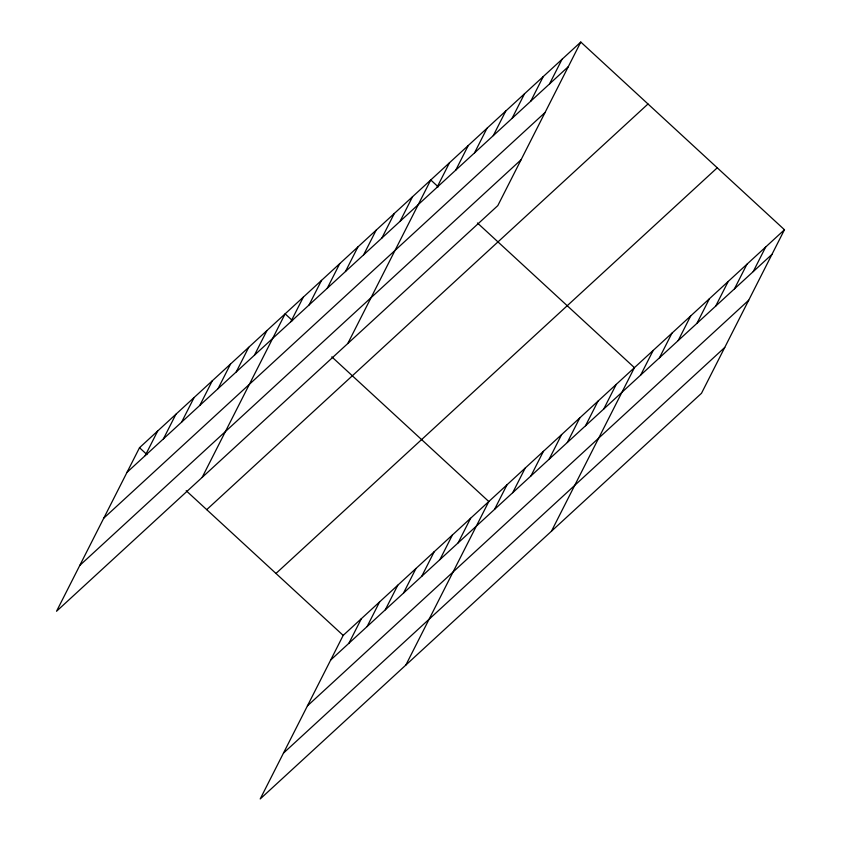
<?xml version="1.0" encoding="UTF-8"?>
<svg xmlns="http://www.w3.org/2000/svg" width="841" height="841" viewBox="0 0 841 841"><rect width="100%" height="100%" fill="white"/><g stroke="black" fill="none" stroke-linecap="round" stroke-linejoin="round"><path stroke-width="1.26" d="M580.795 42.05L139.511 447.706L56.536 611.26L497.819 205.603L580.795 42.05L784.464 229.74L701.489 393.294L260.205 798.95L343.181 635.397L784.464 229.74M145.209 455.612L157.709 430.97M163.417 438.876L175.916 414.245M181.614 422.14L194.113 397.509M199.822 405.404L212.321 380.773M218.029 388.679L230.518 364.037M236.226 371.943L248.726 347.312M254.434 355.207L266.933 330.576M202.155 477.394L285.131 313.84L292.605 320.726M290.839 321.746L303.338 297.104M309.036 305.01L321.535 280.379M327.244 288.274L339.743 263.643M345.451 271.538L357.94 246.907M363.648 254.812L376.148 230.171M381.856 238.077L394.345 213.435M400.053 221.341L412.553 196.71M347.785 343.527L430.76 179.974L438.224 186.86M437.015 187.364L449.515 162.734M455.769 170.124L468.269 145.493M474.524 152.883L487.023 128.252M493.278 135.643L505.777 111.012M512.032 118.402L524.532 93.772M530.787 101.162L543.286 76.531M549.541 83.921L562.04 59.291M348.889 643.302L361.388 618.661M367.096 626.566L379.585 601.925M385.294 609.83L397.793 585.199M403.501 593.094L415.99 568.463M421.698 576.369L434.198 551.728M439.906 559.633L452.405 534.992M458.103 542.897L470.603 518.266M405.835 665.084L488.81 501.53L331.806 356.857M494.508 509.436L507.007 484.794M512.716 492.7L525.215 468.059M530.923 475.964L543.412 451.333M549.12 459.228L561.62 434.597M567.328 442.492L579.817 417.861M585.525 425.767L598.025 401.125M603.733 409.031L616.232 384.4M551.454 531.218L634.429 367.664L477.436 222.981M640.684 375.054L653.184 350.424M659.439 357.814L671.938 333.183M678.193 340.573L690.692 315.943M696.947 323.333L709.447 298.702M715.702 306.092L728.201 281.462M734.456 288.852L746.955 264.221M753.221 271.611L765.709 246.981M127.012 472.337L568.295 66.681M103.748 518.182L545.042 112.526M79.79 565.415L521.073 159.758M206.718 509.646L648.001 103.99M275.974 573.457L717.257 167.801M330.681 660.027L771.975 254.371M307.428 705.872L748.711 300.216M283.47 753.105L724.753 347.449M139.511 447.706L146.975 454.592M186.187 490.724L343.181 635.397"/></g></svg>
